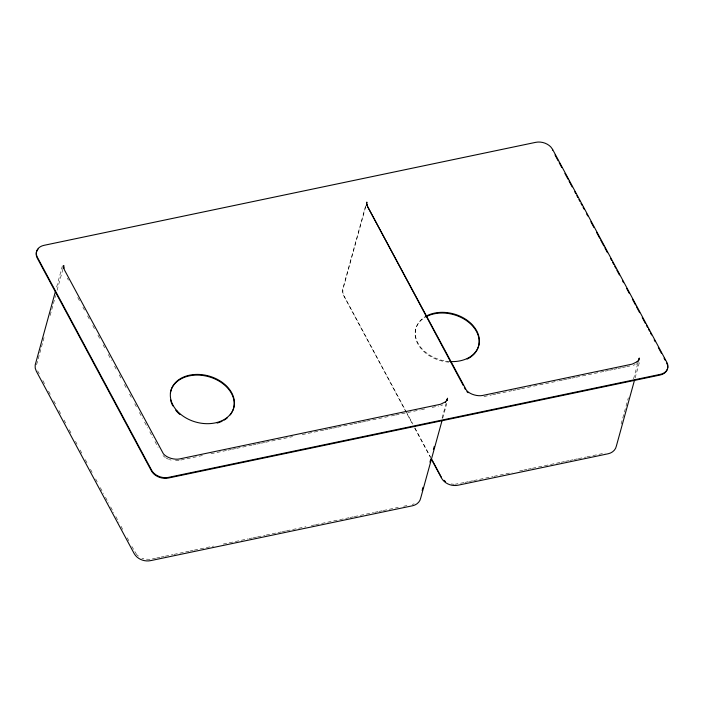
<?xml version="1.0" encoding="UTF-8"?>
<svg xmlns="http://www.w3.org/2000/svg" width="703" height="703" viewBox="0 0 703 703"><rect width="100%" height="100%" fill="white"/><g stroke="black" fill="none" stroke-linecap="round" stroke-linejoin="round"><path stroke-width="0.53" stroke-dasharray="3.52 2.64" d="M62.391 265.796L56.284 288.423M36.574 364.752L44.087 337.484M50.15 315.462L55.642 295.532M57.084 290.295L62.866 269.319M365.648 205.83L342.589 289.566L342.598 292.703L343.697 295.743L412.626 424.234M365.639 206.875L342.871 289.566L342.879 292.694L343.96 295.717L405.561 410.534M415.306 331.043L415.491 330.366M442.073 418.118L446.115 403.434M442.67 418.338L446.713 403.654M621.127 423.971L628.333 397.81M633.526 378.97L637.559 364.312M635.108 377.994L639.431 362.3M636.127 364.303L638.544 362.695M440.746 405.596L442.714 404.937M633.175 365.296L635.143 364.637M412.266 504.455L414.129 503.831M180.873 460.034L198.053 456.432M199.125 456.212L202.35 455.535M210.935 453.734L227.043 450.359M228.124 450.14L231.34 449.463M232.412 449.235L235.637 448.558M236.709 448.338L251.744 445.184M252.816 444.964L256.041 444.287M257.113 444.059L260.338 443.391M261.411 443.162L264.636 442.486M265.708 442.266L292.553 436.642M302.22 434.612L323.696 430.113M324.768 429.893L327.993 429.217M329.066 428.988L332.282 428.32M333.363 428.092L336.579 427.415M337.651 427.196L352.686 424.041M353.767 423.821L356.983 423.144M358.055 422.916L361.28 422.248M362.353 422.02L365.578 421.343M366.65 421.123L390.27 416.167M391.351 415.948L394.568 415.271M395.64 415.042L420.341 409.875M421.413 409.647L424.638 408.97M432.152 407.397L438.602 406.053M483.963 396.545L491.476 394.972M492.548 394.752L495.773 394.075M496.845 393.847L511.872 390.701M512.944 390.473L516.169 389.805M517.241 389.576L520.457 388.9M521.538 388.68L558.033 381.035M559.105 380.806L562.321 380.13M563.402 379.91L566.618 379.233M567.69 379.014L570.915 378.337M571.987 378.109L575.203 377.432M576.284 377.212L604.193 371.369M605.265 371.14L608.482 370.463M609.554 370.244L612.779 369.567M613.851 369.339L617.067 368.671M618.148 368.442L621.364 367.766M622.436 367.546L625.661 366.869M626.733 366.641L629.95 365.973M464.006 482.592L455.263 484.191M465.07 482.372L468.277 481.696M469.349 481.476L472.557 480.799M473.62 480.58L492.856 476.546M493.928 476.326L512.1 472.521M519.579 470.957L522.786 470.281M523.858 470.061L527.057 469.384M528.129 469.165L531.336 468.488M532.408 468.268L560.194 462.442M561.266 462.223L564.465 461.555M565.537 461.326L568.745 460.658M569.817 460.43L573.015 459.762M574.087 459.534L577.295 458.866M578.367 458.637L585.845 457.073M586.917 456.853L605.081 453.04M152.375 558.894L155.591 558.217M156.664 557.997L159.889 557.321M160.961 557.092L164.186 556.425M165.258 556.196L172.78 554.623M173.852 554.395L184.59 552.145M185.662 551.925L188.887 551.249M189.959 551.02L193.184 550.344M194.256 550.124L213.589 546.073M223.255 544.052L247.948 538.876M249.029 538.647L252.245 537.98M253.326 537.751L256.542 537.074M257.614 536.855L265.136 535.273M266.209 535.053L276.947 532.804M278.019 532.575L281.244 531.899M282.316 531.679L285.541 531.002M286.613 530.774L305.946 526.732M311.315 525.607L314.54 524.93M315.612 524.702L344.611 518.629M345.683 518.41L348.899 517.733M349.98 517.505L353.196 516.828M354.268 516.608L373.601 512.557M374.673 512.329L377.898 511.661M378.97 511.433L382.195 510.756M383.267 510.536L398.302 507.381M403.671 506.257L406.896 505.58M179.037 460.421L172.903 460.465M149.976 559.28L144.871 559.149L141.883 558.217M451.168 483.963L454.252 484.297M169.361 459.551L171.119 460.096M166.11 457.987L168.483 459.279M165.319 457.556L163.008 455.597M136.962 554.869L138.447 556.135M136.672 554.614L131.883 546.503M406.079 411.501L412.81 424.041M414.884 427.899L430.412 456.845M414.7 428.092L430.772 458.04M67.365 278.195L68.411 280.128M77.743 297.527L79.817 301.394M82.928 307.193L84.483 310.093M87.594 315.884L89.668 319.751M92.778 325.551L94.852 329.417M97.963 335.217L100.037 339.083M103.148 344.883L104.703 347.783M108.332 354.549L111.443 360.349M114.554 366.149L116.109 369.049M119.229 374.848L121.303 378.715M124.413 384.515L126.487 388.381M129.598 394.181L131.672 398.039M134.783 403.838L136.338 406.738M139.449 412.538L142.56 418.338M144.633 422.204L147.744 428.004M149.818 431.87L152.929 437.67M155.003 441.537L158.113 447.336M37.672 370.903L39.227 373.794M42.848 380.551L45.44 385.376M48.542 391.158L50.616 395.024M53.718 400.807L55.792 404.673M58.894 410.455L60.968 414.322M64.07 420.104L65.625 423.004M69.246 429.753L71.838 434.577M75.458 441.335L77.014 444.226M80.116 450.017L82.189 453.874M85.3 459.665L87.365 463.523M90.476 469.314L92.541 473.172M95.652 478.963L97.207 481.863M100.309 487.645L103.411 493.436M105.485 497.293L108.596 503.084M110.661 506.942L113.772 512.733M115.837 516.591L118.948 522.382M121.013 526.239L123.605 531.064M127.225 537.821L128.781 540.712M62.268 267.825L62.453 268.37M450.008 361.544A32.566 23.928 15.4 0 1 418.013 343.24A32.566 23.928 15.4 0 1 425.543 316.482M448.778 362.15A32.566 23.928 15.4 0 1 417.626 343.521A32.566 23.928 15.4 0 1 425.359 317.158"/><path stroke-width="1.05" d="M63.727 266.173L63.771 265.567L63.832 268.133L63.648 267.588L64.588 270.198L163.43 453.866C167.244 458.242 174.95 459.859 179.379 458.971L440.456 404.287L445.799 401.703L445.377 402.063L447.02 400.016L446.748 400.561L447.556 398.197L446.976 400.288M366.799 202.692L366.843 202.086L366.896 204.652L366.711 204.107L367.66 206.726L466.502 390.385C470.316 394.77 478.014 396.378 482.443 395.499L632.182 364.128L637.533 361.544L637.111 361.904L638.746 359.857L638.482 360.393L639.291 358.038L638.421 361.175M552.444 150.134L552.593 149.396L550.871 147.015A13.023 9.57 15.4 0 0 535.73 142.34L44.034 245.329A13.014 9.561 15.4 0 0 37.382 257.316L151.663 470.307A13.014 9.561 15.4 0 0 168.518 477.363L660.222 374.374A13.014 9.561 15.4 0 0 666.883 362.388L552.593 149.396M55.414 291.569L35.194 364.98L35.212 368.117L36.301 371.158L134.264 553.744C137.507 559.254 144.475 561.908 150.644 560.625L412.556 505.765C416.431 504.956 419.981 502.065 420.719 498.04L442.09 420.438M422.143 490.474L423.004 487.328M429.937 462.161L430.807 459.015M433.408 449.577L434.269 446.431M634.528 380.086L616.373 446.027C615.635 450.052 612.085 452.943 608.209 453.751L458.031 485.211C451.871 486.494 444.894 483.84 441.651 478.33L431.291 459.006M466.88 391.624L468.18 392.74M443.997 480.316L445.474 481.581M555.036 154.976L558.147 160.776M559.193 162.709L561.785 167.551M564.896 173.36L568.015 179.16M569.052 181.102L572.163 186.901M574.764 191.743L575.801 193.677M576.838 195.61L577.875 197.543M578.912 199.485L579.957 201.418M580.994 203.352L582.031 205.285M583.068 207.227L584.105 209.16M586.706 213.993L587.743 215.935M590.854 221.735L593.973 227.544M596.566 232.377L599.685 238.185M600.722 240.118L603.833 245.927M604.87 247.86L607.471 252.702M610.582 258.502L611.619 260.444M612.656 262.377L613.701 264.31M614.738 266.244L615.775 268.177M616.812 270.119L619.405 274.952M622.524 280.761L623.561 282.694M626.681 288.502L629.273 293.336M632.384 299.144L635.503 304.953M636.54 306.886L639.651 312.694M642.252 317.528L645.363 323.336M646.4 325.269L647.445 327.203M648.482 329.136L649.519 331.078M650.556 333.011L651.593 334.944M654.194 339.786L655.231 341.72M658.342 347.528L661.461 353.328M664.054 358.17L665.091 360.103M463.321 385.56L366.755 204.995M464.358 387.494L465.395 389.427M431.967 459.744L441.282 477.109M38.05 249.143A13.085 9.614 15.4 0 0 37.233 258.045L151.444 470.922A13.085 9.614 15.4 0 0 168.386 478.031L659.994 375.059A13.085 9.614 15.4 0 0 667.578 365.569M666.681 363.064A13.085 9.614 15.4 0 1 667.375 364.734M231.463 413.162A32.566 23.928 15.4 0 1 230.215 414.911M227.227 417.942A32.566 23.928 15.4 0 1 223.958 420.218M222.157 421.185A32.566 23.928 15.4 0 1 217.139 423.065M179.959 414.542A32.566 23.928 15.4 0 1 175.724 410.209M172.824 405.877A32.566 23.928 15.4 0 1 170.513 399.489M170.354 393.126A32.566 23.928 15.4 0 1 209.907 377.054A32.566 23.928 15.4 0 1 231.999 412.248M425.543 316.482A32.566 23.928 15.4 0 1 476.625 330.709A32.566 23.928 15.4 0 1 450.008 361.544M427.169 316.192A32.566 23.928 15.4 0 1 469.358 322.835A32.566 23.928 15.4 0 1 472.899 355.235M472.179 355.867A32.566 23.928 15.4 0 1 467.1 359.101M177.323 411.167A32.566 23.928 15.4 0 0 232.192 411.571A32.566 23.928 15.4 0 0 197.605 374.409A32.566 23.928 15.4 0 0 177.323 411.167"/></g></svg>
